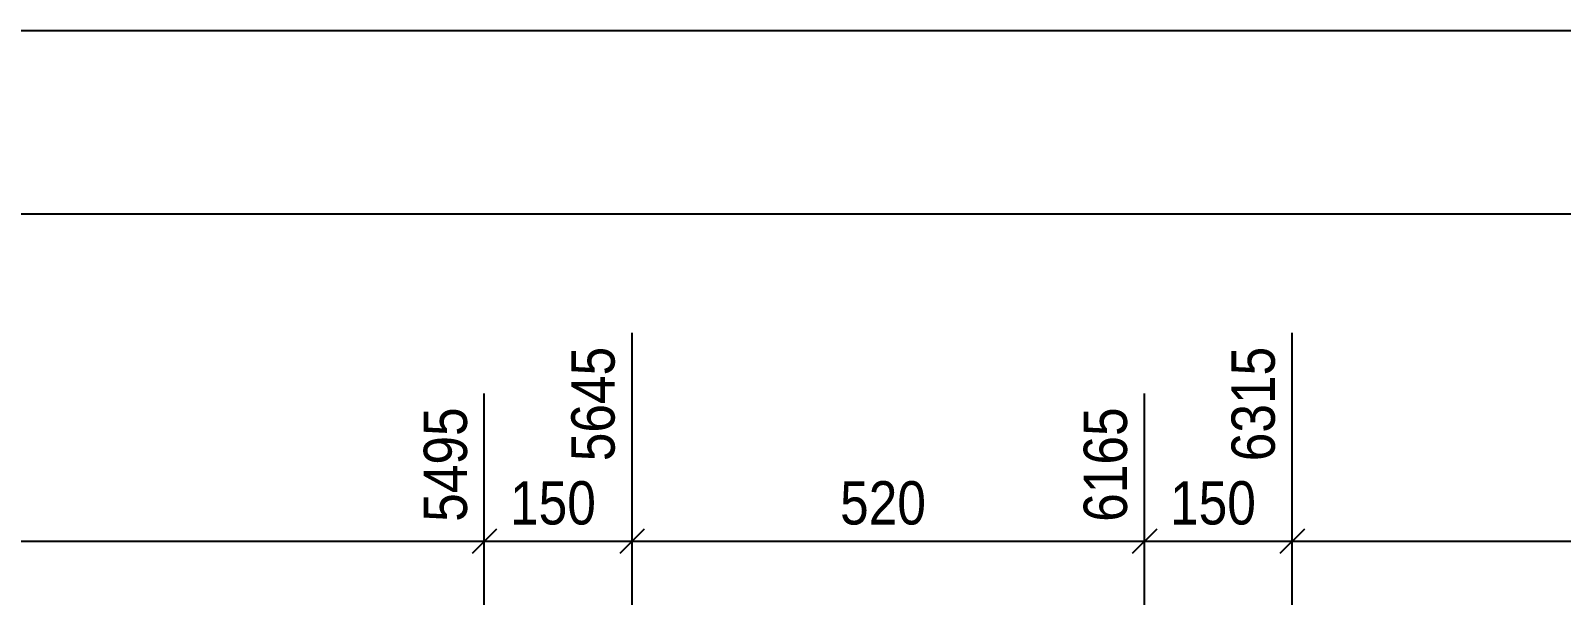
# Model space of a CAD drawing. Header units: millimetres. Extents: x 67 to 383, y 106 to 148.
# Drawn here: x 166.12 to 177.48, y 143.75 to 147.94 of the extents above; entities that cross this region are included whole.
import ezdxf

# ---------------------------------------------------------------- set-up
doc = ezdxf.new("R2010")
doc.units = ezdxf.units.MM
doc.linetypes.add('XKITLINE00', pattern=[0])
doc.styles.add('ARIAL', font='ARIAL.TTF')

msp = doc.modelspace()

# ---------------------------------------------------------------- linework, layer by layer
at = {"color": 5, "linetype": 'XKITLINE00'}
msp.add_line((150.227, 147.943), (216.994, 147.943), dxfattribs=at)
at = {"linetype": 'XKITLINE00'}
for p, q in [((153.347, 146.581), (215.026, 146.581)), ((170.585, 141.652), (170.585, 145.699)), ((170.585, 141.652), (170.585, 145.699)), ((175.485, 141.652), (175.485, 145.699)), ((175.485, 141.652), (175.485, 145.699)), ((169.488, 141.652), (169.488, 145.248)), ((169.488, 141.652), (169.488, 145.248)), ((174.388, 141.652), (174.388, 145.248)), ((174.388, 141.652), (174.388, 145.248)), ((169.579, 144.24), (169.397, 144.058)), ((169.579, 144.24), (169.397, 144.058)), ((170.676, 144.24), (170.494, 144.058)), ((170.676, 144.24), (170.494, 144.058)), ((174.479, 144.24), (174.297, 144.058)), ((174.479, 144.24), (174.297, 144.058)), ((175.576, 144.24), (175.394, 144.058)), ((175.576, 144.24), (175.394, 144.058)), ((161.135, 144.149), (169.488, 144.149)), ((169.488, 144.149), (170.585, 144.149)), ((170.585, 144.149), (174.388, 144.149)), ((174.388, 144.149), (175.485, 144.149)), ((175.485, 144.149), (183.838, 144.149))]:
    msp.add_line(p, q, dxfattribs=at)
at = {"color": 3}
for p in [(169.488, 144.149), (169.488, 144.149), (170.585, 144.149), (170.585, 144.149), (174.388, 144.149), (174.388, 144.149), (175.485, 144.149), (175.485, 144.149)]:
    msp.add_point(p, dxfattribs=at)

# ---------------------------------------------------------------- texts
at = {"color": 3, "style": 'ARIAL', "width": 0.85}
for s, p in [('5645', (170.456, 144.744)), ('6315', (175.356, 144.744)), ('5495', (169.36, 144.294)), ('6165', (174.259, 144.294))]:
    msp.add_text(s, height=0.3218, rotation=90.0002, dxfattribs=at).set_placement(p)
for s, p in [('150', (169.679, 144.274)), ('520', (172.129, 144.274)), ('150', (174.578, 144.274))]:
    msp.add_text(s, height=0.3218, dxfattribs=at).set_placement(p)

doc.saveas('drawing.dxf')
